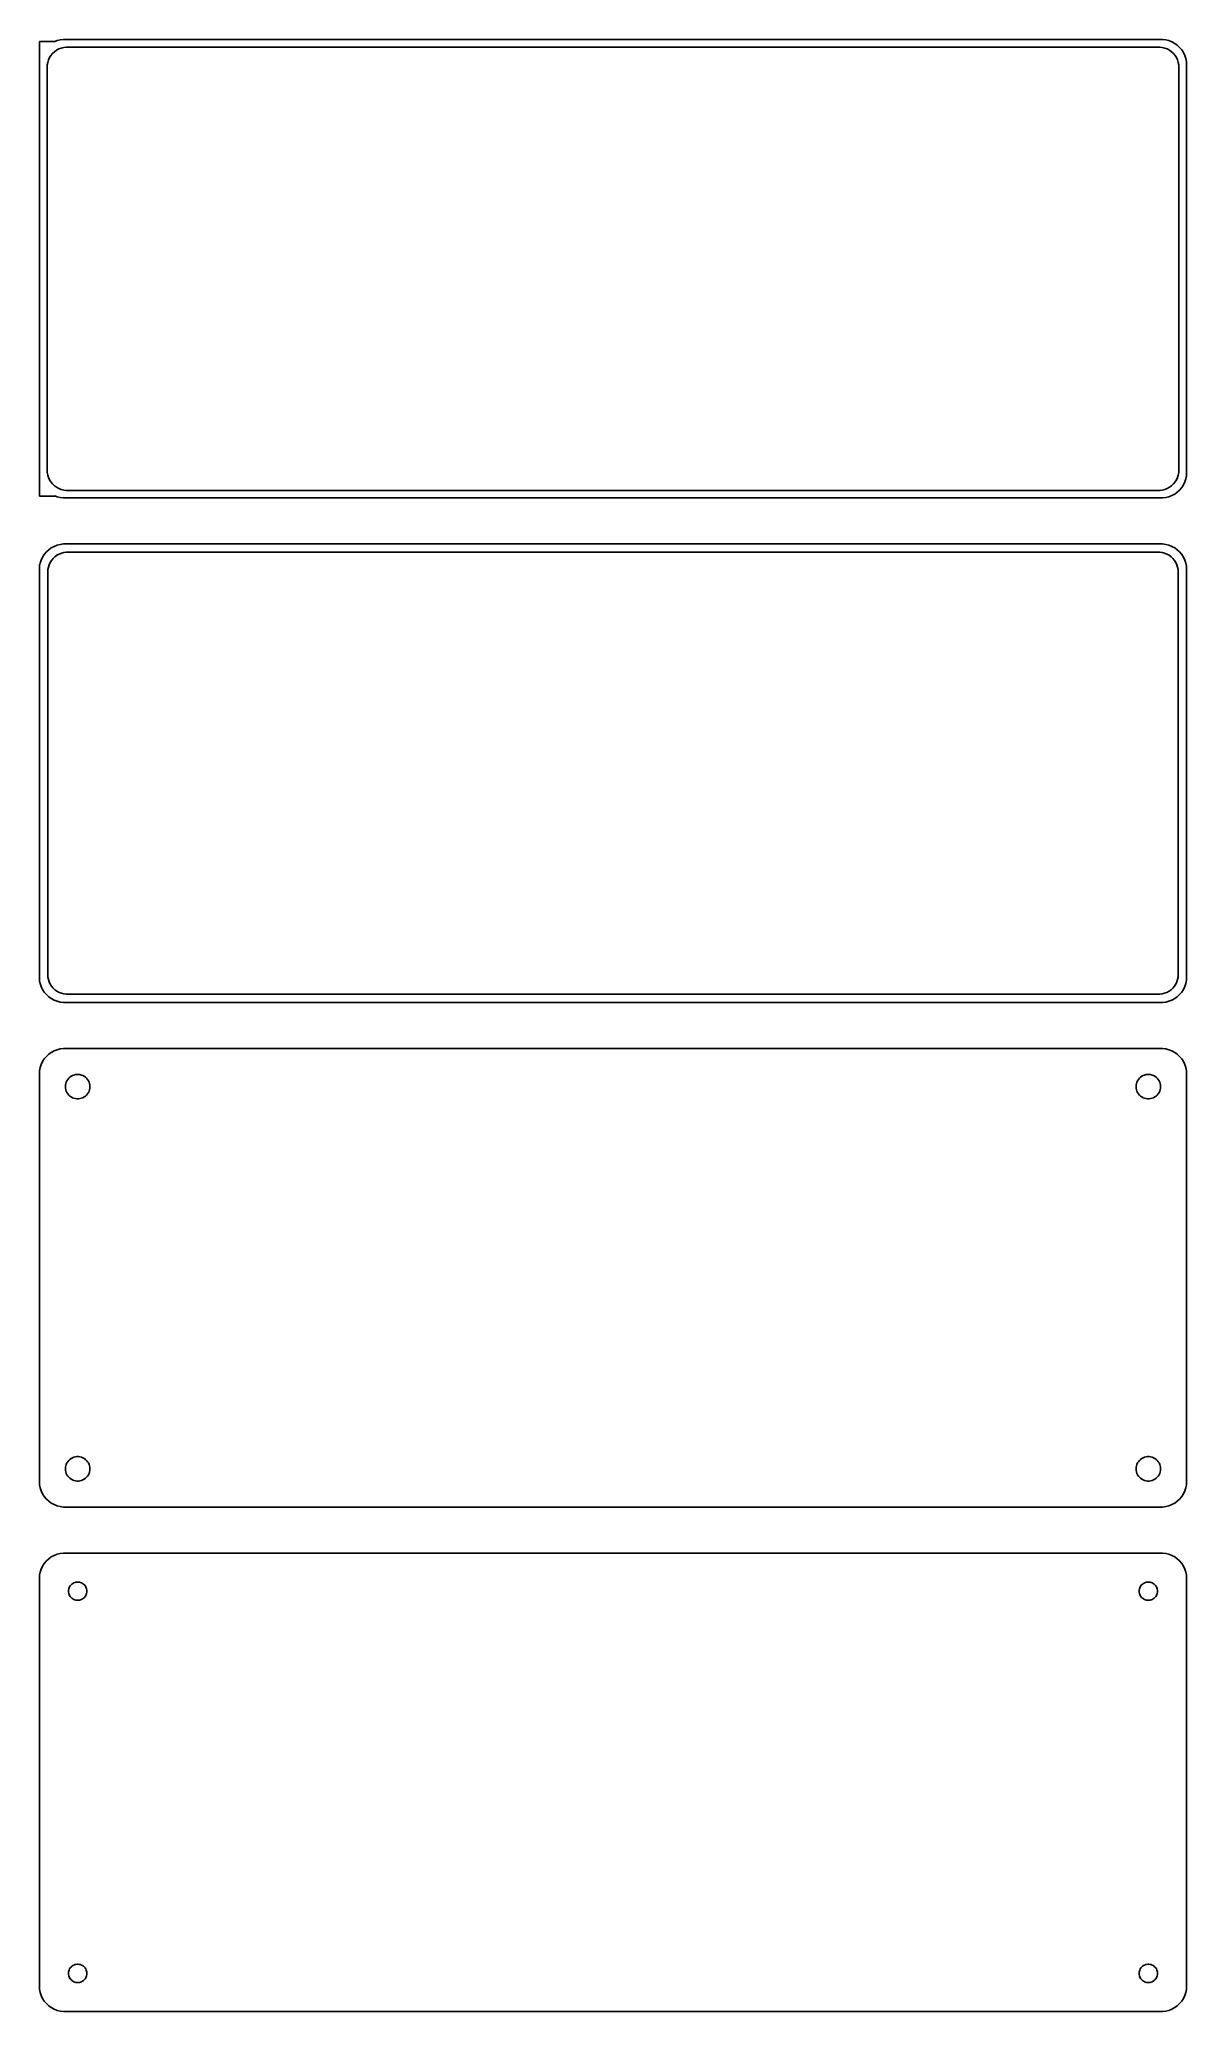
# Model space of a CAD drawing. Header units: metres. Extents: x -112 to 112, y 252 to 639.
import ezdxf

# ---------------------------------------------------------------- set-up
doc = ezdxf.new("R2010")
doc.units = ezdxf.units.M

msp = doc.modelspace()

# ---------------------------------------------------------------- linework, layer by layer
for p, q in [((-109.5, 638.615), (-112.5, 638.615)), ((-112.5, 638.615), (-112.5, 549.385)), ((-109.045, 638.755), (-109.5, 638.575)), ((-109.5, 638.575), (-109.5, 638.615)), ((-108.437, 638.911), (-109.045, 638.755)), ((-107.814, 638.99), (-108.437, 638.911)), ((107.814, 638.99), (-107.814, 638.99)), ((108.437, 638.911), (107.814, 638.99)), ((109.045, 638.755), (108.437, 638.911)), ((109.629, 638.524), (109.045, 638.755)), ((110.179, 638.222), (109.629, 638.524)), ((-110.874, 634.495), (-110.719, 634.972)), ((-110.719, 634.972), (-110.505, 635.427)), ((-110.505, 635.427), (-110.236, 635.851)), ((-110.236, 635.851), (-109.916, 636.238)), ((-109.916, 636.238), (-109.55, 636.582)), ((-109.55, 636.582), (-109.143, 636.877)), ((-109.143, 636.877), (-108.703, 637.119)), ((-108.703, 637.119), (-108.236, 637.304)), ((-108.236, 637.304), (-107.75, 637.429)), ((-107.75, 637.429), (-107.251, 637.492)), ((-107.251, 637.492), (107.251, 637.492)), ((107.251, 637.492), (107.75, 637.429)), ((107.75, 637.429), (108.236, 637.304)), ((108.236, 637.304), (108.703, 637.119)), ((108.703, 637.119), (109.143, 636.877)), ((109.143, 636.877), (109.55, 636.582)), ((109.55, 636.582), (109.916, 636.238)), ((109.916, 636.238), (110.236, 635.851)), ((110.687, 637.853), (110.179, 638.222)), ((110.236, 635.851), (110.505, 635.427)), ((110.505, 635.427), (110.719, 634.972)), ((111.145, 637.423), (110.687, 637.853)), ((110.719, 634.972), (110.874, 634.495)), ((111.545, 636.939), (111.145, 637.423)), ((111.882, 636.409), (111.545, 636.939)), ((112.149, 635.841), (111.882, 636.409)), ((112.343, 635.243), (112.149, 635.841)), ((112.461, 634.627), (112.343, 635.243)), ((-111, 633.5), (-110.968, 634.001)), ((-111, 554.5), (-111, 633.5)), ((-110.968, 634.001), (-110.874, 634.495)), ((110.874, 634.495), (110.968, 634.001)), ((110.968, 634.001), (111, 633.5)), ((111, 633.5), (111, 554.5)), ((112.5, 634), (112.461, 634.627)), ((112.5, 554), (112.5, 634)), ((-110.968, 553.999), (-111, 554.5)), ((-110.874, 553.505), (-110.968, 553.999)), ((-110.719, 553.028), (-110.874, 553.505)), ((110.874, 553.505), (110.719, 553.028)), ((110.968, 553.999), (110.874, 553.505)), ((111, 554.5), (110.968, 553.999)), ((112.461, 553.373), (112.5, 554)), ((-110.505, 552.573), (-110.719, 553.028)), ((-110.236, 552.149), (-110.505, 552.573)), ((-109.916, 551.762), (-110.236, 552.149)), ((-109.55, 551.418), (-109.916, 551.762)), ((-109.143, 551.123), (-109.55, 551.418)), ((-108.703, 550.881), (-109.143, 551.123)), ((-108.236, 550.696), (-108.703, 550.881)), ((-107.75, 550.571), (-108.236, 550.696)), ((-107.251, 550.508), (-107.75, 550.571)), ((107.251, 550.508), (-107.251, 550.508)), ((107.75, 550.571), (107.251, 550.508)), ((108.236, 550.696), (107.75, 550.571)), ((108.703, 550.881), (108.236, 550.696)), ((109.143, 551.123), (108.703, 550.881)), ((109.55, 551.418), (109.143, 551.123)), ((109.916, 551.762), (109.55, 551.418)), ((109.629, 549.476), (110.179, 549.778)), ((110.236, 552.149), (109.916, 551.762)), ((110.179, 549.778), (110.687, 550.147)), ((110.505, 552.573), (110.236, 552.149)), ((110.719, 553.028), (110.505, 552.573)), ((110.687, 550.147), (111.145, 550.577)), ((111.145, 550.577), (111.545, 551.061)), ((111.545, 551.061), (111.882, 551.591)), ((111.882, 551.591), (112.149, 552.159)), ((112.149, 552.159), (112.343, 552.757)), ((112.343, 552.757), (112.461, 553.373)), ((-112.5, 549.385), (-109.5, 549.385)), ((-109.5, 549.385), (-109.5, 549.425)), ((-109.5, 549.425), (-109.045, 549.245)), ((-109.045, 549.245), (-108.437, 549.089)), ((-108.437, 549.089), (-107.814, 549.01)), ((-107.814, 549.01), (107.814, 549.01)), ((107.814, 549.01), (108.437, 549.089)), ((108.437, 549.089), (109.045, 549.245)), ((109.045, 549.245), (109.629, 549.476)), ((-111.545, 537.939), (-111.882, 537.409)), ((-111.145, 538.423), (-111.545, 537.939)), ((-110.687, 538.853), (-111.145, 538.423)), ((-110.179, 539.222), (-110.687, 538.853)), ((-109.629, 539.524), (-110.179, 539.222)), ((-109.045, 539.755), (-109.629, 539.524)), ((-109.075, 537.77), (-108.649, 538.004)), ((-108.437, 539.911), (-109.045, 539.755)), ((-108.649, 538.004), (-108.197, 538.183)), ((-107.814, 539.99), (-108.437, 539.911)), ((-108.197, 538.183), (-107.726, 538.304)), ((107.814, 539.99), (-107.814, 539.99)), ((-107.726, 538.304), (-107.243, 538.365)), ((-107.243, 538.365), (107.243, 538.365)), ((107.243, 538.365), (107.726, 538.304)), ((107.726, 538.304), (108.197, 538.183)), ((108.437, 539.911), (107.814, 539.99)), ((108.197, 538.183), (108.649, 538.004)), ((109.045, 539.755), (108.437, 539.911)), ((108.649, 538.004), (109.075, 537.77)), ((109.629, 539.524), (109.045, 539.755)), ((110.179, 539.222), (109.629, 539.524)), ((110.687, 538.853), (110.179, 539.222)), ((111.145, 538.423), (110.687, 538.853)), ((111.545, 537.939), (111.145, 538.423)), ((111.882, 537.409), (111.545, 537.939)), ((-112.4, 535.944), (-112.5, 535.944)), ((-112.5, 535.944), (-112.5, 454.056)), ((-112.343, 536.243), (-112.4, 535.944)), ((-112.149, 536.841), (-112.343, 536.243)), ((-111.882, 537.409), (-112.149, 536.841)), ((-110.873, 534.5), (-110.842, 534.985)), ((-110.873, 455.5), (-110.873, 534.5)), ((-110.842, 534.985), (-110.751, 535.463)), ((-110.751, 535.463), (-110.601, 535.926)), ((-110.601, 535.926), (-110.394, 536.366)), ((-110.394, 536.366), (-110.133, 536.776)), ((-110.133, 536.776), (-109.823, 537.151)), ((-109.823, 537.151), (-109.469, 537.484)), ((-109.469, 537.484), (-109.075, 537.77)), ((109.075, 537.77), (109.469, 537.484)), ((109.469, 537.484), (109.823, 537.151)), ((109.823, 537.151), (110.133, 536.776)), ((110.133, 536.776), (110.394, 536.366)), ((110.394, 536.366), (110.601, 535.926)), ((110.601, 535.926), (110.751, 535.463)), ((110.751, 535.463), (110.842, 534.985)), ((110.842, 534.985), (110.873, 534.5)), ((110.873, 534.5), (110.873, 455.5)), ((112.149, 536.841), (111.882, 537.409)), ((112.343, 536.243), (112.149, 536.841)), ((112.461, 535.627), (112.343, 536.243)), ((112.5, 535), (112.461, 535.627)), ((112.5, 455), (112.5, 535)), ((-112.5, 454.056), (-112.4, 454.056)), ((-112.4, 454.056), (-112.343, 453.757)), ((-112.343, 453.757), (-112.149, 453.159)), ((-112.149, 453.159), (-111.882, 452.591)), ((-110.842, 455.015), (-110.873, 455.5)), ((-110.751, 454.537), (-110.842, 455.015)), ((-110.601, 454.074), (-110.751, 454.537)), ((-110.394, 453.634), (-110.601, 454.074)), ((-110.133, 453.224), (-110.394, 453.634)), ((-109.823, 452.849), (-110.133, 453.224)), ((-109.469, 452.516), (-109.823, 452.849)), ((109.823, 452.849), (109.469, 452.516)), ((110.133, 453.224), (109.823, 452.849)), ((110.394, 453.634), (110.133, 453.224)), ((110.601, 454.074), (110.394, 453.634)), ((110.751, 454.537), (110.601, 454.074)), ((110.842, 455.015), (110.751, 454.537)), ((110.873, 455.5), (110.842, 455.015)), ((111.882, 452.591), (112.149, 453.159)), ((112.149, 453.159), (112.343, 453.757)), ((112.343, 453.757), (112.461, 454.373)), ((112.461, 454.373), (112.5, 455)), ((-111.882, 452.591), (-111.545, 452.061)), ((-111.545, 452.061), (-111.145, 451.577)), ((-111.145, 451.577), (-110.687, 451.147)), ((-110.687, 451.147), (-110.179, 450.778)), ((-110.179, 450.778), (-109.629, 450.476)), ((-109.629, 450.476), (-109.045, 450.245)), ((-109.075, 452.23), (-109.469, 452.516)), ((-108.649, 451.996), (-109.075, 452.23)), ((-109.045, 450.245), (-108.437, 450.089)), ((-108.197, 451.817), (-108.649, 451.996)), ((-108.437, 450.089), (-107.814, 450.01)), ((-107.726, 451.696), (-108.197, 451.817)), ((-107.814, 450.01), (107.814, 450.01)), ((-107.243, 451.635), (-107.726, 451.696)), ((107.243, 451.635), (-107.243, 451.635)), ((107.726, 451.696), (107.243, 451.635)), ((108.197, 451.817), (107.726, 451.696)), ((107.814, 450.01), (108.437, 450.089)), ((108.649, 451.996), (108.197, 451.817)), ((108.437, 450.089), (109.045, 450.245)), ((109.075, 452.23), (108.649, 451.996)), ((109.045, 450.245), (109.629, 450.476)), ((109.469, 452.516), (109.075, 452.23)), ((109.629, 450.476), (110.179, 450.778)), ((110.179, 450.778), (110.687, 451.147)), ((110.687, 451.147), (111.145, 451.577)), ((111.145, 451.577), (111.545, 452.061)), ((111.545, 452.061), (111.882, 452.591)), ((-112.149, 437.841), (-112.343, 437.243)), ((-111.882, 438.409), (-112.149, 437.841)), ((-111.545, 438.939), (-111.882, 438.409)), ((-111.145, 439.423), (-111.545, 438.939)), ((-110.687, 439.853), (-111.145, 439.423)), ((-110.179, 440.222), (-110.687, 439.853)), ((-109.629, 440.524), (-110.179, 440.222)), ((-109.045, 440.755), (-109.629, 440.524)), ((-108.437, 440.911), (-109.045, 440.755)), ((-107.814, 440.99), (-108.437, 440.911)), ((107.814, 440.99), (-107.814, 440.99)), ((108.437, 440.911), (107.814, 440.99)), ((109.045, 440.755), (108.437, 440.911)), ((109.629, 440.524), (109.045, 440.755)), ((110.179, 440.222), (109.629, 440.524)), ((110.687, 439.853), (110.179, 440.222)), ((111.145, 439.423), (110.687, 439.853)), ((111.545, 438.939), (111.145, 439.423)), ((111.882, 438.409), (111.545, 438.939)), ((112.149, 437.841), (111.882, 438.409)), ((112.343, 437.243), (112.149, 437.841)), ((-112.461, 436.627), (-112.5, 436)), ((-112.5, 436), (-112.5, 356)), ((-112.343, 437.243), (-112.461, 436.627)), ((-107.4, 433.5), (-107.381, 433.801)), ((-107.381, 433.199), (-107.4, 433.5)), ((-107.381, 433.801), (-107.325, 434.097)), ((-107.325, 434.097), (-107.231, 434.383)), ((-107.231, 434.383), (-107.103, 434.656)), ((-107.103, 434.656), (-106.942, 434.911)), ((-106.942, 434.911), (-106.75, 435.143)), ((-106.75, 435.143), (-106.53, 435.349)), ((-106.53, 435.349), (-106.286, 435.526)), ((-106.286, 435.526), (-106.022, 435.672)), ((-106.022, 435.672), (-105.742, 435.783)), ((-105.742, 435.783), (-105.45, 435.857)), ((-105.45, 435.857), (-105.151, 435.895)), ((-105.151, 435.895), (-104.849, 435.895)), ((-104.849, 435.895), (-104.55, 435.857)), ((-104.55, 435.857), (-104.258, 435.783)), ((-104.258, 435.783), (-103.978, 435.672)), ((-103.978, 435.672), (-103.714, 435.526)), ((-103.714, 435.526), (-103.47, 435.349)), ((-103.47, 435.349), (-103.25, 435.143)), ((-103.25, 435.143), (-103.058, 434.911)), ((-103.058, 434.911), (-102.897, 434.656)), ((-102.897, 434.656), (-102.769, 434.383)), ((-102.769, 434.383), (-102.675, 434.097)), ((-102.675, 434.097), (-102.619, 433.801)), ((-102.619, 433.801), (-102.6, 433.5)), ((-102.6, 433.5), (-102.619, 433.199)), ((102.6, 433.5), (102.619, 433.801)), ((102.619, 433.199), (102.6, 433.5)), ((102.619, 433.801), (102.675, 434.097)), ((102.675, 434.097), (102.769, 434.383)), ((102.769, 434.383), (102.897, 434.656)), ((102.897, 434.656), (103.058, 434.911)), ((103.058, 434.911), (103.25, 435.143)), ((103.25, 435.143), (103.47, 435.349)), ((103.47, 435.349), (103.714, 435.526)), ((103.714, 435.526), (103.978, 435.672)), ((103.978, 435.672), (104.258, 435.783)), ((104.258, 435.783), (104.55, 435.857)), ((104.55, 435.857), (104.849, 435.895)), ((104.849, 435.895), (105.151, 435.895)), ((105.151, 435.895), (105.45, 435.857)), ((105.45, 435.857), (105.742, 435.783)), ((105.742, 435.783), (106.022, 435.672)), ((106.022, 435.672), (106.286, 435.526)), ((106.286, 435.526), (106.53, 435.349)), ((106.53, 435.349), (106.75, 435.143)), ((106.75, 435.143), (106.942, 434.911)), ((106.942, 434.911), (107.103, 434.656)), ((107.103, 434.656), (107.231, 434.383)), ((107.231, 434.383), (107.325, 434.097)), ((107.325, 434.097), (107.381, 433.801)), ((107.381, 433.801), (107.4, 433.5)), ((107.4, 433.5), (107.381, 433.199)), ((112.461, 436.627), (112.343, 437.243)), ((112.5, 436), (112.461, 436.627)), ((112.5, 356), (112.5, 436)), ((-107.325, 432.903), (-107.381, 433.199)), ((-107.231, 432.617), (-107.325, 432.903)), ((-107.103, 432.344), (-107.231, 432.617)), ((-106.942, 432.089), (-107.103, 432.344)), ((-106.75, 431.857), (-106.942, 432.089)), ((-106.53, 431.651), (-106.75, 431.857)), ((-106.286, 431.474), (-106.53, 431.651)), ((-106.022, 431.328), (-106.286, 431.474)), ((-105.742, 431.217), (-106.022, 431.328)), ((-105.45, 431.143), (-105.742, 431.217)), ((-105.151, 431.105), (-105.45, 431.143)), ((-104.849, 431.105), (-105.151, 431.105)), ((-104.55, 431.143), (-104.849, 431.105)), ((-104.258, 431.217), (-104.55, 431.143)), ((-103.978, 431.328), (-104.258, 431.217)), ((-103.714, 431.474), (-103.978, 431.328)), ((-103.47, 431.651), (-103.714, 431.474)), ((-103.25, 431.857), (-103.47, 431.651)), ((-103.058, 432.089), (-103.25, 431.857)), ((-102.897, 432.344), (-103.058, 432.089)), ((-102.769, 432.617), (-102.897, 432.344)), ((-102.675, 432.903), (-102.769, 432.617)), ((-102.619, 433.199), (-102.675, 432.903)), ((102.675, 432.903), (102.619, 433.199)), ((102.769, 432.617), (102.675, 432.903)), ((102.897, 432.344), (102.769, 432.617)), ((103.058, 432.089), (102.897, 432.344)), ((103.25, 431.857), (103.058, 432.089)), ((103.47, 431.651), (103.25, 431.857)), ((103.714, 431.474), (103.47, 431.651)), ((103.978, 431.328), (103.714, 431.474)), ((104.258, 431.217), (103.978, 431.328)), ((104.55, 431.143), (104.258, 431.217)), ((104.849, 431.105), (104.55, 431.143)), ((105.151, 431.105), (104.849, 431.105)), ((105.45, 431.143), (105.151, 431.105)), ((105.742, 431.217), (105.45, 431.143)), ((106.022, 431.328), (105.742, 431.217)), ((106.286, 431.474), (106.022, 431.328)), ((106.53, 431.651), (106.286, 431.474)), ((106.75, 431.857), (106.53, 431.651)), ((106.942, 432.089), (106.75, 431.857)), ((107.103, 432.344), (106.942, 432.089)), ((107.231, 432.617), (107.103, 432.344)), ((107.325, 432.903), (107.231, 432.617)), ((107.381, 433.199), (107.325, 432.903)), ((-107.103, 359.656), (-106.942, 359.911)), ((-106.942, 359.911), (-106.75, 360.143)), ((-106.75, 360.143), (-106.53, 360.349)), ((-106.53, 360.349), (-106.286, 360.526)), ((-106.286, 360.526), (-106.022, 360.672)), ((-106.022, 360.672), (-105.742, 360.783)), ((-105.742, 360.783), (-105.45, 360.857)), ((-105.45, 360.857), (-105.151, 360.895)), ((-105.151, 360.895), (-104.849, 360.895)), ((-104.849, 360.895), (-104.55, 360.857)), ((-104.55, 360.857), (-104.258, 360.783)), ((-104.258, 360.783), (-103.978, 360.672)), ((-103.978, 360.672), (-103.714, 360.526)), ((-103.714, 360.526), (-103.47, 360.349)), ((-103.47, 360.349), (-103.25, 360.143)), ((-103.25, 360.143), (-103.058, 359.911)), ((-103.058, 359.911), (-102.897, 359.656)), ((102.897, 359.656), (103.058, 359.911)), ((103.058, 359.911), (103.25, 360.143)), ((103.25, 360.143), (103.47, 360.349)), ((103.47, 360.349), (103.714, 360.526)), ((103.714, 360.526), (103.978, 360.672)), ((103.978, 360.672), (104.258, 360.783)), ((104.258, 360.783), (104.55, 360.857)), ((104.55, 360.857), (104.849, 360.895)), ((104.849, 360.895), (105.151, 360.895)), ((105.151, 360.895), (105.45, 360.857)), ((105.45, 360.857), (105.742, 360.783)), ((105.742, 360.783), (106.022, 360.672)), ((106.022, 360.672), (106.286, 360.526)), ((106.286, 360.526), (106.53, 360.349)), ((106.53, 360.349), (106.75, 360.143)), ((106.75, 360.143), (106.942, 359.911)), ((106.942, 359.911), (107.103, 359.656)), ((-107.4, 358.5), (-107.381, 358.801)), ((-107.381, 358.199), (-107.4, 358.5)), ((-107.381, 358.801), (-107.325, 359.097)), ((-107.325, 357.903), (-107.381, 358.199)), ((-107.325, 359.097), (-107.231, 359.383)), ((-107.231, 357.617), (-107.325, 357.903)), ((-107.231, 359.383), (-107.103, 359.656)), ((-107.103, 357.344), (-107.231, 357.617)), ((-106.942, 357.089), (-107.103, 357.344)), ((-106.75, 356.857), (-106.942, 357.089)), ((-106.53, 356.651), (-106.75, 356.857)), ((-106.286, 356.474), (-106.53, 356.651)), ((-106.022, 356.328), (-106.286, 356.474)), ((-105.742, 356.217), (-106.022, 356.328)), ((-105.45, 356.143), (-105.742, 356.217)), ((-105.151, 356.105), (-105.45, 356.143)), ((-104.849, 356.105), (-105.151, 356.105)), ((-104.55, 356.143), (-104.849, 356.105)), ((-104.258, 356.217), (-104.55, 356.143)), ((-103.978, 356.328), (-104.258, 356.217)), ((-103.714, 356.474), (-103.978, 356.328)), ((-103.47, 356.651), (-103.714, 356.474)), ((-103.25, 356.857), (-103.47, 356.651)), ((-103.058, 357.089), (-103.25, 356.857)), ((-102.897, 357.344), (-103.058, 357.089)), ((-102.897, 359.656), (-102.769, 359.383)), ((-102.769, 357.617), (-102.897, 357.344)), ((-102.769, 359.383), (-102.675, 359.097)), ((-102.675, 357.903), (-102.769, 357.617)), ((-102.675, 359.097), (-102.619, 358.801)), ((-102.619, 358.199), (-102.675, 357.903)), ((-102.619, 358.801), (-102.6, 358.5)), ((-102.6, 358.5), (-102.619, 358.199)), ((102.6, 358.5), (102.619, 358.801)), ((102.619, 358.199), (102.6, 358.5)), ((102.619, 358.801), (102.675, 359.097)), ((102.675, 357.903), (102.619, 358.199)), ((102.675, 359.097), (102.769, 359.383)), ((102.769, 357.617), (102.675, 357.903)), ((102.769, 359.383), (102.897, 359.656)), ((102.897, 357.344), (102.769, 357.617)), ((103.058, 357.089), (102.897, 357.344)), ((103.25, 356.857), (103.058, 357.089)), ((103.47, 356.651), (103.25, 356.857)), ((103.714, 356.474), (103.47, 356.651)), ((103.978, 356.328), (103.714, 356.474)), ((104.258, 356.217), (103.978, 356.328)), ((104.55, 356.143), (104.258, 356.217)), ((104.849, 356.105), (104.55, 356.143)), ((105.151, 356.105), (104.849, 356.105)), ((105.45, 356.143), (105.151, 356.105)), ((105.742, 356.217), (105.45, 356.143)), ((106.022, 356.328), (105.742, 356.217)), ((106.286, 356.474), (106.022, 356.328)), ((106.53, 356.651), (106.286, 356.474)), ((106.75, 356.857), (106.53, 356.651)), ((106.942, 357.089), (106.75, 356.857)), ((107.103, 357.344), (106.942, 357.089)), ((107.103, 359.656), (107.231, 359.383)), ((107.231, 357.617), (107.103, 357.344)), ((107.231, 359.383), (107.325, 359.097)), ((107.325, 357.903), (107.231, 357.617)), ((107.325, 359.097), (107.381, 358.801)), ((107.381, 358.199), (107.325, 357.903)), ((107.381, 358.801), (107.4, 358.5)), ((107.4, 358.5), (107.381, 358.199)), ((-112.5, 356), (-112.461, 355.373)), ((-112.461, 355.373), (-112.343, 354.757)), ((-112.343, 354.757), (-112.149, 354.159)), ((-112.149, 354.159), (-111.882, 353.591)), ((-111.882, 353.591), (-111.545, 353.061)), ((-111.545, 353.061), (-111.145, 352.577)), ((-111.145, 352.577), (-110.687, 352.147)), ((110.687, 352.147), (111.145, 352.577)), ((111.145, 352.577), (111.545, 353.061)), ((111.545, 353.061), (111.882, 353.591)), ((111.882, 353.591), (112.149, 354.159)), ((112.149, 354.159), (112.343, 354.757)), ((112.343, 354.757), (112.461, 355.373)), ((112.461, 355.373), (112.5, 356)), ((-110.687, 352.147), (-110.179, 351.778)), ((-110.179, 351.778), (-109.629, 351.476)), ((-109.629, 351.476), (-109.045, 351.245)), ((-109.045, 351.245), (-108.437, 351.089)), ((-108.437, 351.089), (-107.814, 351.01)), ((-107.814, 351.01), (107.814, 351.01)), ((107.814, 351.01), (108.437, 351.089)), ((108.437, 351.089), (109.045, 351.245)), ((109.045, 351.245), (109.629, 351.476)), ((109.629, 351.476), (110.179, 351.778)), ((110.179, 351.778), (110.687, 352.147)), ((-110.687, 340.853), (-111.145, 340.423)), ((-110.179, 341.222), (-110.687, 340.853)), ((-109.629, 341.524), (-110.179, 341.222)), ((-109.045, 341.755), (-109.629, 341.524)), ((-108.437, 341.911), (-109.045, 341.755)), ((-107.814, 341.99), (-108.437, 341.911)), ((107.814, 341.99), (-107.814, 341.99)), ((108.437, 341.911), (107.814, 341.99)), ((109.045, 341.755), (108.437, 341.911)), ((109.629, 341.524), (109.045, 341.755)), ((110.179, 341.222), (109.629, 341.524)), ((110.687, 340.853), (110.179, 341.222)), ((111.145, 340.423), (110.687, 340.853)), ((-112.461, 337.627), (-112.5, 337)), ((-112.5, 337), (-112.5, 257)), ((-112.343, 338.243), (-112.461, 337.627)), ((-112.149, 338.841), (-112.343, 338.243)), ((-111.882, 339.409), (-112.149, 338.841)), ((-111.545, 339.939), (-111.882, 339.409)), ((-111.145, 340.423), (-111.545, 339.939)), ((111.545, 339.939), (111.145, 340.423)), ((111.882, 339.409), (111.545, 339.939)), ((112.149, 338.841), (111.882, 339.409)), ((112.343, 338.243), (112.149, 338.841)), ((112.461, 337.627), (112.343, 338.243)), ((112.5, 337), (112.461, 337.627)), ((112.5, 257), (112.5, 337)), ((-106.8, 334.5), (-106.786, 334.726)), ((-106.786, 334.274), (-106.8, 334.5)), ((-106.786, 334.726), (-106.743, 334.948)), ((-106.743, 334.052), (-106.786, 334.274)), ((-106.743, 334.948), (-106.674, 335.163)), ((-106.674, 333.837), (-106.743, 334.052)), ((-106.674, 335.163), (-106.577, 335.367)), ((-106.577, 333.633), (-106.674, 333.837)), ((-106.577, 335.367), (-106.456, 335.558)), ((-106.456, 333.442), (-106.577, 333.633)), ((-106.456, 335.558), (-106.312, 335.732)), ((-106.312, 333.268), (-106.456, 333.442)), ((-106.312, 335.732), (-106.147, 335.887)), ((-106.147, 333.113), (-106.312, 333.268)), ((-106.147, 335.887), (-105.964, 336.02)), ((-105.964, 332.98), (-106.147, 333.113)), ((-105.964, 336.02), (-105.766, 336.129)), ((-105.766, 332.871), (-105.964, 332.98)), ((-105.766, 336.129), (-105.556, 336.212)), ((-105.556, 332.788), (-105.766, 332.871)), ((-105.556, 336.212), (-105.337, 336.268)), ((-105.337, 336.268), (-105.113, 336.296)), ((-105.113, 336.296), (-104.887, 336.296)), ((-104.887, 336.296), (-104.663, 336.268)), ((-104.663, 336.268), (-104.444, 336.212)), ((-104.444, 336.212), (-104.234, 336.129)), ((-104.234, 332.871), (-104.444, 332.788)), ((-104.234, 336.129), (-104.036, 336.02)), ((-104.036, 332.98), (-104.234, 332.871)), ((-104.036, 336.02), (-103.853, 335.887)), ((-103.853, 333.113), (-104.036, 332.98)), ((-103.853, 335.887), (-103.688, 335.732)), ((-103.688, 333.268), (-103.853, 333.113)), ((-103.688, 335.732), (-103.544, 335.558)), ((-103.544, 333.442), (-103.688, 333.268)), ((-103.544, 335.558), (-103.423, 335.367)), ((-103.423, 333.633), (-103.544, 333.442)), ((-103.423, 335.367), (-103.326, 335.163)), ((-103.326, 333.837), (-103.423, 333.633)), ((-103.326, 335.163), (-103.257, 334.948)), ((-103.257, 334.052), (-103.326, 333.837)), ((-103.257, 334.948), (-103.214, 334.726)), ((-103.214, 334.274), (-103.257, 334.052)), ((-103.214, 334.726), (-103.2, 334.5)), ((-103.2, 334.5), (-103.214, 334.274)), ((103.2, 334.5), (103.214, 334.726)), ((103.214, 334.274), (103.2, 334.5)), ((103.214, 334.726), (103.257, 334.948)), ((103.257, 334.052), (103.214, 334.274)), ((103.257, 334.948), (103.326, 335.163)), ((103.326, 333.837), (103.257, 334.052)), ((103.326, 335.163), (103.423, 335.367)), ((103.423, 333.633), (103.326, 333.837)), ((103.423, 335.367), (103.544, 335.558)), ((103.544, 333.442), (103.423, 333.633)), ((103.544, 335.558), (103.688, 335.732)), ((103.688, 333.268), (103.544, 333.442)), ((103.688, 335.732), (103.853, 335.887)), ((103.853, 333.113), (103.688, 333.268)), ((103.853, 335.887), (104.036, 336.02)), ((104.036, 332.98), (103.853, 333.113)), ((104.036, 336.02), (104.234, 336.129)), ((104.234, 332.871), (104.036, 332.98)), ((104.234, 336.129), (104.444, 336.212)), ((104.444, 332.788), (104.234, 332.871)), ((104.444, 336.212), (104.663, 336.268)), ((104.663, 336.268), (104.887, 336.296)), ((104.887, 336.296), (105.113, 336.296)), ((105.113, 336.296), (105.337, 336.268)), ((105.337, 336.268), (105.556, 336.212)), ((105.556, 336.212), (105.766, 336.129)), ((105.766, 332.871), (105.556, 332.788)), ((105.766, 336.129), (105.964, 336.02)), ((105.964, 332.98), (105.766, 332.871)), ((105.964, 336.02), (106.147, 335.887)), ((106.147, 333.113), (105.964, 332.98)), ((106.147, 335.887), (106.312, 335.732)), ((106.312, 333.268), (106.147, 333.113)), ((106.312, 335.732), (106.456, 335.558)), ((106.456, 333.442), (106.312, 333.268)), ((106.456, 335.558), (106.577, 335.367)), ((106.577, 333.633), (106.456, 333.442)), ((106.577, 335.367), (106.674, 335.163)), ((106.674, 333.837), (106.577, 333.633)), ((106.674, 335.163), (106.743, 334.948)), ((106.743, 334.052), (106.674, 333.837)), ((106.743, 334.948), (106.786, 334.726)), ((106.786, 334.274), (106.743, 334.052)), ((106.786, 334.726), (106.8, 334.5)), ((106.8, 334.5), (106.786, 334.274)), ((-105.337, 332.732), (-105.556, 332.788)), ((-105.113, 332.704), (-105.337, 332.732)), ((-104.887, 332.704), (-105.113, 332.704)), ((-104.663, 332.732), (-104.887, 332.704)), ((-104.444, 332.788), (-104.663, 332.732)), ((104.663, 332.732), (104.444, 332.788)), ((104.887, 332.704), (104.663, 332.732)), ((105.113, 332.704), (104.887, 332.704)), ((105.337, 332.732), (105.113, 332.704)), ((105.556, 332.788), (105.337, 332.732)), ((-106.8, 259.5), (-106.786, 259.726)), ((-106.786, 259.274), (-106.8, 259.5)), ((-106.786, 259.726), (-106.743, 259.948)), ((-106.743, 259.948), (-106.674, 260.163)), ((-106.674, 260.163), (-106.577, 260.367)), ((-106.577, 260.367), (-106.456, 260.558)), ((-106.456, 260.558), (-106.312, 260.732)), ((-106.312, 260.732), (-106.147, 260.887)), ((-106.147, 260.887), (-105.964, 261.02)), ((-105.964, 261.02), (-105.766, 261.129)), ((-105.766, 261.129), (-105.556, 261.212)), ((-105.556, 261.212), (-105.337, 261.268)), ((-105.337, 261.268), (-105.113, 261.296)), ((-105.113, 261.296), (-104.887, 261.296)), ((-104.887, 261.296), (-104.663, 261.268)), ((-104.663, 261.268), (-104.444, 261.212)), ((-104.444, 261.212), (-104.234, 261.129)), ((-104.234, 261.129), (-104.036, 261.02)), ((-104.036, 261.02), (-103.853, 260.887)), ((-103.853, 260.887), (-103.688, 260.732)), ((-103.688, 260.732), (-103.544, 260.558)), ((-103.544, 260.558), (-103.423, 260.367)), ((-103.423, 260.367), (-103.326, 260.163)), ((-103.326, 260.163), (-103.257, 259.948)), ((-103.257, 259.948), (-103.214, 259.726)), ((-103.214, 259.726), (-103.2, 259.5)), ((-103.2, 259.5), (-103.214, 259.274)), ((103.2, 259.5), (103.214, 259.726)), ((103.214, 259.274), (103.2, 259.5)), ((103.214, 259.726), (103.257, 259.948)), ((103.257, 259.948), (103.326, 260.163)), ((103.326, 260.163), (103.423, 260.367)), ((103.423, 260.367), (103.544, 260.558)), ((103.544, 260.558), (103.688, 260.732)), ((103.688, 260.732), (103.853, 260.887)), ((103.853, 260.887), (104.036, 261.02)), ((104.036, 261.02), (104.234, 261.129)), ((104.234, 261.129), (104.444, 261.212)), ((104.444, 261.212), (104.663, 261.268)), ((104.663, 261.268), (104.887, 261.296)), ((104.887, 261.296), (105.113, 261.296)), ((105.113, 261.296), (105.337, 261.268)), ((105.337, 261.268), (105.556, 261.212)), ((105.556, 261.212), (105.766, 261.129)), ((105.766, 261.129), (105.964, 261.02)), ((105.964, 261.02), (106.147, 260.887)), ((106.147, 260.887), (106.312, 260.732)), ((106.312, 260.732), (106.456, 260.558)), ((106.456, 260.558), (106.577, 260.367)), ((106.577, 260.367), (106.674, 260.163)), ((106.674, 260.163), (106.743, 259.948)), ((106.743, 259.948), (106.786, 259.726)), ((106.786, 259.726), (106.8, 259.5)), ((106.8, 259.5), (106.786, 259.274)), ((-112.5, 257), (-112.461, 256.373)), ((-112.461, 256.373), (-112.343, 255.757)), ((-112.343, 255.757), (-112.149, 255.159)), ((-106.743, 259.052), (-106.786, 259.274)), ((-106.674, 258.837), (-106.743, 259.052)), ((-106.577, 258.633), (-106.674, 258.837)), ((-106.456, 258.442), (-106.577, 258.633)), ((-106.312, 258.268), (-106.456, 258.442)), ((-106.147, 258.113), (-106.312, 258.268)), ((-105.964, 257.98), (-106.147, 258.113)), ((-105.766, 257.871), (-105.964, 257.98)), ((-105.556, 257.788), (-105.766, 257.871)), ((-105.337, 257.732), (-105.556, 257.788)), ((-105.113, 257.704), (-105.337, 257.732)), ((-104.887, 257.704), (-105.113, 257.704)), ((-104.663, 257.732), (-104.887, 257.704)), ((-104.444, 257.788), (-104.663, 257.732)), ((-104.234, 257.871), (-104.444, 257.788)), ((-104.036, 257.98), (-104.234, 257.871)), ((-103.853, 258.113), (-104.036, 257.98)), ((-103.688, 258.268), (-103.853, 258.113)), ((-103.544, 258.442), (-103.688, 258.268)), ((-103.423, 258.633), (-103.544, 258.442)), ((-103.326, 258.837), (-103.423, 258.633)), ((-103.257, 259.052), (-103.326, 258.837)), ((-103.214, 259.274), (-103.257, 259.052)), ((103.257, 259.052), (103.214, 259.274)), ((103.326, 258.837), (103.257, 259.052)), ((103.423, 258.633), (103.326, 258.837)), ((103.544, 258.442), (103.423, 258.633)), ((103.688, 258.268), (103.544, 258.442)), ((103.853, 258.113), (103.688, 258.268)), ((104.036, 257.98), (103.853, 258.113)), ((104.234, 257.871), (104.036, 257.98)), ((104.444, 257.788), (104.234, 257.871)), ((104.663, 257.732), (104.444, 257.788)), ((104.887, 257.704), (104.663, 257.732)), ((105.113, 257.704), (104.887, 257.704)), ((105.337, 257.732), (105.113, 257.704)), ((105.556, 257.788), (105.337, 257.732)), ((105.766, 257.871), (105.556, 257.788)), ((105.964, 257.98), (105.766, 257.871)), ((106.147, 258.113), (105.964, 257.98)), ((106.312, 258.268), (106.147, 258.113)), ((106.456, 258.442), (106.312, 258.268)), ((106.577, 258.633), (106.456, 258.442)), ((106.674, 258.837), (106.577, 258.633)), ((106.743, 259.052), (106.674, 258.837)), ((106.786, 259.274), (106.743, 259.052)), ((112.149, 255.159), (112.343, 255.757)), ((112.343, 255.757), (112.461, 256.373)), ((112.461, 256.373), (112.5, 257)), ((-112.149, 255.159), (-111.882, 254.591)), ((-111.882, 254.591), (-111.545, 254.061)), ((-111.545, 254.061), (-111.145, 253.577)), ((-111.145, 253.577), (-110.687, 253.147)), ((-110.687, 253.147), (-110.179, 252.778)), ((-110.179, 252.778), (-109.629, 252.476)), ((-109.629, 252.476), (-109.045, 252.245)), ((-109.045, 252.245), (-108.437, 252.089)), ((-108.437, 252.089), (-107.814, 252.01)), ((-107.814, 252.01), (107.814, 252.01)), ((107.814, 252.01), (108.437, 252.089)), ((108.437, 252.089), (109.045, 252.245)), ((109.045, 252.245), (109.629, 252.476)), ((109.629, 252.476), (110.179, 252.778)), ((110.179, 252.778), (110.687, 253.147)), ((110.687, 253.147), (111.145, 253.577)), ((111.145, 253.577), (111.545, 254.061)), ((111.545, 254.061), (111.882, 254.591)), ((111.882, 254.591), (112.149, 255.159))]:
    msp.add_line(p, q)

doc.saveas('drawing.dxf')
